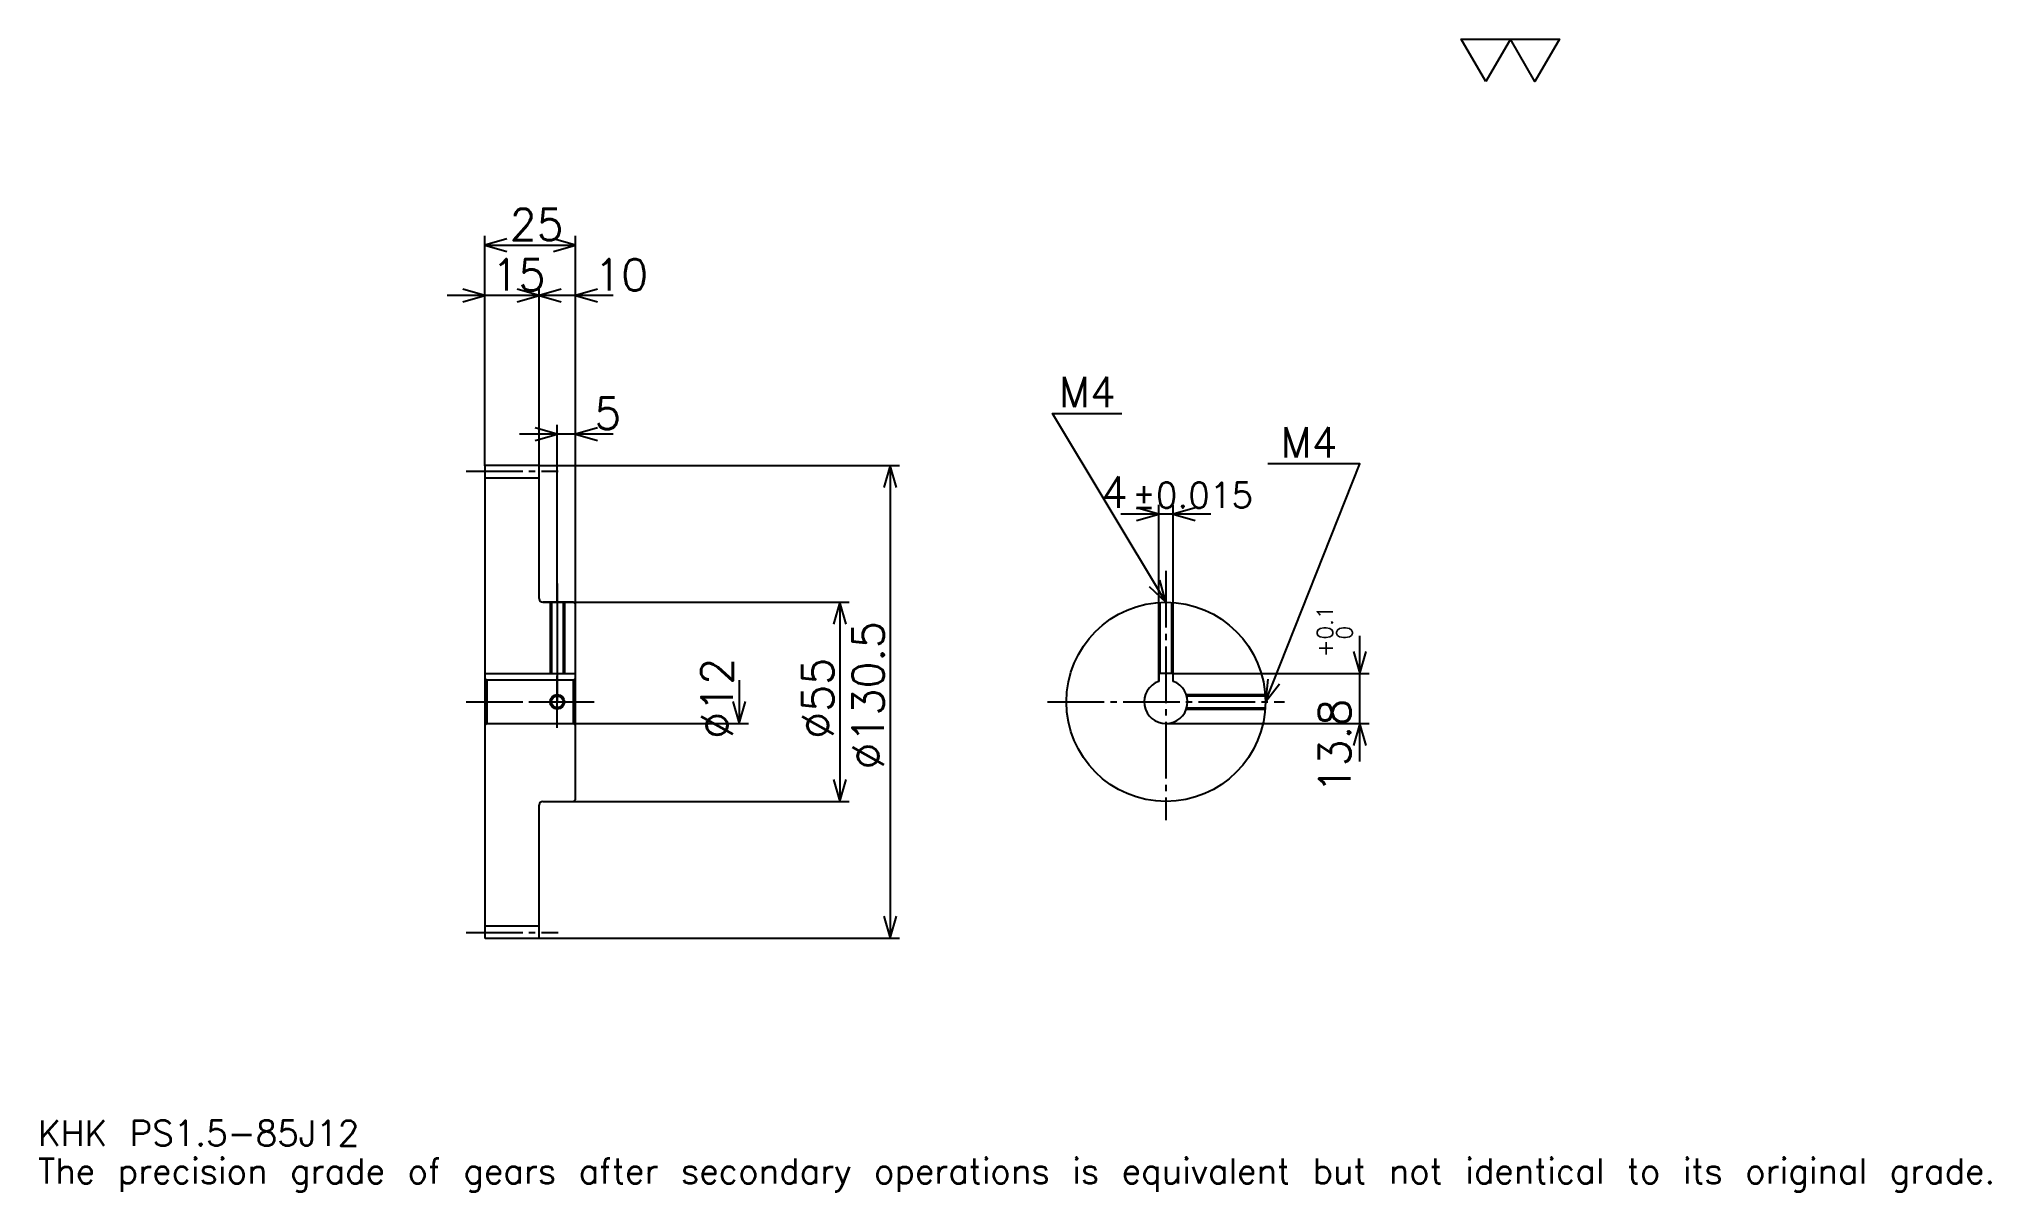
# Model space of a CAD drawing. Extents: x 18 to 557, y 6 to 325.
import ezdxf

# ---------------------------------------------------------------- set-up
doc = ezdxf.new("R2010")
doc.units = 0
doc.linetypes.add('DASHDOT', pattern=[20.869564, 15.652174, -1.73913, 1.73913, -1.73913])
doc.layers.get('0').update_dxf_attribs({"linetype": 'CONTINUOUS'})
doc.layers.add('DASHDOT', color=6, linetype='DASHDOT')
doc.styles.add('KANJI', font='TXT', dxfattribs={"bigfont": 'BIGFONT'})

msp = doc.modelspace()

# ---------------------------------------------------------------- linework, layer by layer
at = {"color": 5}
for p, q in [((140.869568, 206.989136), (140.869568, 270.467407)), ((165.869568, 206.989136), (165.869568, 270.467407)), ((140.869568, 267.858704), (165.869568, 267.858704)), ((166.304352, 253.945648), (130.434784, 253.945648)), ((176.304352, 253.945648), (145.434784, 253.945648)), ((155.869568, 206.989136), (155.869568, 256.554352)), ((160.869568, 206.989136), (160.869568, 218.293488)), ((176.304352, 215.684784), (150.434784, 215.684784)), ((140.869568, 206.88913), (140.869568, 206.989136)), ((155.769562, 206.989136), (165.869568, 206.989136)), ((155.869568, 206.88913), (155.869568, 206.989136)), ((160.869568, 169.239136), (160.869568, 206.989136)), ((160.869568, 169.239136), (160.869568, 206.989136)), ((165.869568, 206.989136), (255.434784, 206.989136)), ((165.869568, 168.739136), (165.869568, 206.989136)), ((252.82608, 206.989136), (252.82608, 76.489136)), ((327.021729, 149.539139), (327.021729, 196.195648)), ((331.021729, 149.539139), (331.021729, 196.195648)), ((341.456543, 193.58696), (316.586975, 193.58696)), ((156.869568, 169.239136), (165.869568, 169.239136)), ((165.869568, 169.239136), (241.521744, 169.239136)), ((238.913055, 169.239136), (238.913055, 114.239136)), ((382.608704, 125.304352), (382.608704, 159.973923)), ((211.08696, 147.739136), (211.08696, 135.739136)), ((331.021729, 149.539139), (385.217407, 149.539139)), ((165.869568, 135.739136), (213.695648, 135.739136)), ((329.021729, 135.739136), (385.217407, 135.739136)), ((156.869568, 114.239136), (165.869568, 114.239136)), ((165.869568, 114.239136), (241.521744, 114.239136)), ((155.769562, 76.489136), (165.869568, 76.489136)), ((165.869568, 76.489136), (255.434784, 76.489136))]:
    msp.add_line(p, q, dxfattribs=at)
at = {"color": 4}
for p, q in [((140.869568, 203.614136), (155.869568, 203.614136)), ((140.869568, 149.539139), (165.869568, 149.539139)), ((141.369568, 147.739136), (141.369568, 135.739136)), ((165.369568, 147.739136), (165.869568, 148.239136)), ((165.369568, 135.739136), (165.869568, 135.239136)), ((140.869568, 79.864136), (155.869568, 79.864136))]:
    msp.add_line(p, q, dxfattribs=at)
at = {"color": 7}
msp.add_lwpolyline([(417.391296, 313.043488), (410.608673, 324.800018), (437.739136, 324.800018), (430.956512, 313.043488), (424.17392, 324.800018), (417.391296, 313.043488)], dxfattribs=at)
at = {"color": 5}
for points in [[(146.956528, 269.597839), (140.869568, 267.858704), (146.956528, 266.119568)], [(159.782608, 266.119568), (165.869568, 267.858704), (159.782608, 269.597839)], [(134.782608, 252.206528), (140.869568, 253.945648), (134.782608, 255.684784)], [(149.782608, 252.206528), (155.869568, 253.945648), (149.782608, 255.684784)], [(161.956528, 255.684784), (155.869568, 253.945648), (161.956528, 252.206528)], [(171.956528, 255.684784), (165.869568, 253.945648), (171.956528, 252.206528)], [(329.021729, 169.239136), (297.717407, 221.413055), (316.847839, 221.413055)], [(154.782608, 213.945648), (160.869568, 215.684784), (154.782608, 217.42392)], [(171.956528, 217.42392), (165.869568, 215.684784), (171.956528, 213.945648)], [(254.565216, 200.902176), (252.82608, 206.989136), (251.08696, 200.902176)], [(356.521729, 141.739136), (382.608704, 207.5), (357.217407, 207.5)], [(320.934784, 191.847824), (327.021729, 193.58696), (320.934784, 195.326096)], [(337.108704, 195.326096), (331.021729, 193.58696), (337.108704, 191.847824)], [(324.398743, 173.563889), (329.021729, 169.239136), (327.381317, 175.353424)], [(240.652176, 163.152176), (238.913055, 169.239136), (237.17392, 163.152176)], [(380.869568, 155.626099), (382.608704, 149.539139), (384.347839, 155.626099)], [(357.149658, 148.038452), (356.521729, 141.739136), (360.382812, 146.755875)], [(209.347839, 141.826096), (211.08696, 135.739136), (212.82608, 141.826096)], [(384.347839, 129.652176), (382.608704, 135.739136), (380.869568, 129.652176)], [(237.17392, 120.326096), (238.913055, 114.239136), (240.652176, 120.326096)], [(251.08696, 82.576096), (252.82608, 76.489136), (254.565216, 82.576096)]]:
    msp.add_lwpolyline(points, dxfattribs=at)
at = {"color": 4}
for points in [[(155.869568, 170.239136), (155.869568, 206.88913), (155.769562, 206.989136), (140.969574, 206.989136), (140.869568, 206.88913), (140.869568, 135.239136)], [(156.869568, 114.239136), (165.369568, 114.239136), (165.869568, 114.739136), (165.869568, 168.739136), (165.369568, 169.239136), (156.869568, 169.239136)], [(158.869568, 169.239136), (158.869568, 149.539139)], [(159.249573, 169.239136), (159.249573, 149.539139)], [(162.489563, 169.239136), (162.489563, 149.539139)], [(162.869568, 169.239136), (162.869568, 149.539139)], [(327.021729, 147.395996), (327.021729, 169.166306)], [(327.401733, 149.539139), (327.401733, 169.191376)], [(330.641724, 149.539139), (330.641724, 169.191376)], [(331.021729, 147.395996), (331.021729, 169.166306)], [(140.869568, 135.239136), (141.369568, 135.739136), (165.369568, 135.739136), (165.369568, 147.739136), (141.369568, 147.739136), (140.869568, 148.239136)], [(331.021729, 147.395996), (331.021729, 149.539139), (327.021729, 149.539139), (327.021729, 147.395996)], [(334.678589, 143.739136), (356.448914, 143.739136)], [(334.798889, 143.359131), (356.473999, 143.359131)], [(140.869568, 135.239136), (140.869568, 76.589134), (140.969574, 76.489136), (155.769562, 76.489136), (155.869568, 76.589134), (155.869568, 113.239136)], [(334.678589, 139.739136), (356.448914, 139.739136)], [(334.798889, 140.119141), (356.473999, 140.119141)]]:
    msp.add_lwpolyline(points, dxfattribs=at)
for centre, radius in [((329.021729, 141.739136), 27.5), ((160.869568, 141.739136), 1.62)]:
    msp.add_circle(centre, radius, dxfattribs=at)
at = {"color": 7}
msp.add_circle((160.869568, 141.739136), 2, dxfattribs=at)
at = {"color": 4}
for centre, radius, start, end in [((156.869568, 170.239136), 1, 180, 270), ((329.021729, 141.739136), 6, 109.47122094, 70.52877906), ((156.869568, 113.239136), 1, 90, 180)]:
    msp.add_arc(centre, radius, start, end, dxfattribs=at)
at = {"layer": 'DASHDOT', "color": 7}
for p, q in [((135.652176, 205.489136), (161.08696, 205.489136)), ((329.021729, 177.934784), (329.021729, 109.021744)), ((160.869568, 169.239136), (160.869568, 141.739136)), ((135.652176, 141.739136), (171.08696, 141.739136)), ((296.304352, 141.739136), (361.739136, 141.739136)), ((135.652176, 77.989136), (161.08696, 77.989136))]:
    msp.add_line(p, q, dxfattribs=at)
for points in [[(160.869568, 174.456528), (160.869568, 144.321747)], [(160.869568, 134.521744), (160.869568, 148.956528)], [(153.652176, 141.739136), (168.08696, 141.739136)]]:
    msp.add_lwpolyline(points, dxfattribs=at)

# ---------------------------------------------------------------- texts
at = {"color": 7, "style": 'KANJI'}
for s, height, p in [('25', 8.695652, (147.717392, 269.25)), ('15', 8.695652, (142.717392, 255.33696)), ('10', 8.695652, (171.08696, 255.33696)), ('M4', 8.347826, (299.456543, 223.152176)), ('5', 8.695652, (171.08696, 217.07608)), ('M4', 8.347826, (360.695679, 209.239136)), ('4', 8.695652, (311.072205, 195.326096)), ('%%p0.015', 6.956522, (319.67981, 195.326096)), ('KHK PS1.5-85J12', 6.956522, (17.391304, 19.130434)), ('The precision grade of gears after secondary operations is equivalent but not identical to its original grade.', 6.956522, (17.391304, 8.695652))]:
    msp.add_text(s, height=height, dxfattribs=at).set_placement(p)
for s, height, p in [('%%c130.5', 8.695652, (251.08696, 123.04348)), ('0.1', 4.347826, (375.130432, 158.972504)), ('0', 4.347826, (380.521729, 158.972504)), ('+', 4.347826, (375.130432, 154.102936)), ('%%c12', 8.695652, (209.347839, 131.521744)), ('%%c55', 8.695652, (237.17392, 131.521744)), ('13.8', 8.695652, (380, 116.464714))]:
    msp.add_text(s, height=height, rotation=90, dxfattribs=at).set_placement(p)

doc.saveas('drawing.dxf')
